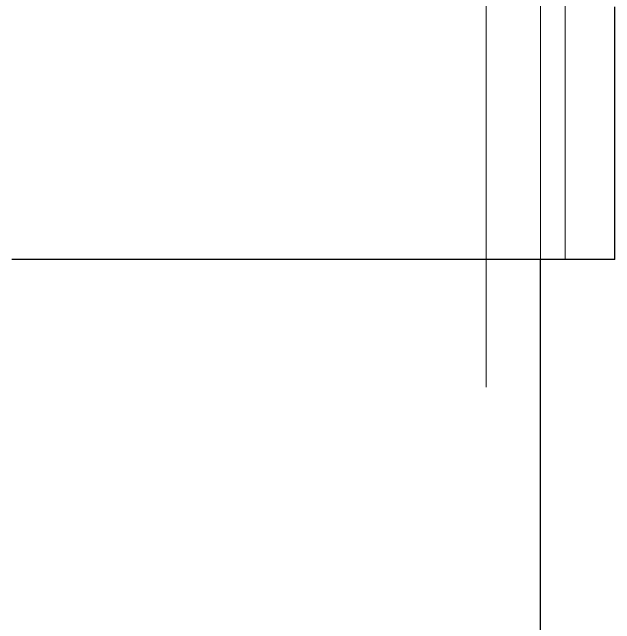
# Model space of a CAD drawing. Header units: millimetres. Extents: x 122 to 2816, y -707 to 556.
# Drawn here: x 668.119 to 668.781, y 293.406 to 294.078 of the extents above; entities that cross this region are included whole.
import ezdxf

# ---------------------------------------------------------------- set-up
doc = ezdxf.new("R2010")
doc.units = ezdxf.units.MM
doc.linetypes.add('HIDDEN', pattern=[1.905, 1.27, -0.635])

msp = doc.modelspace()

# ---------------------------------------------------------------- linework, layer by layer
at = {"color": 7, "linetype": 'HIDDEN', "lineweight": 18}
for p, q in [((668.640044, 291.76111), (668.640044, 298.942928)), ((668.699589, 293.806565), (668.699589, 295.170201)), ((668.726862, 293.806565), (668.726862, 295.170201))]:
    msp.add_line(p, q, dxfattribs=at)
at = {"color": 7, "linetype": 'Continuous', "lineweight": 25}
for p, q in [((668.781408, 293.806565), (668.781408, 294.084313)), ((668.781408, 293.806565), (668.118285, 293.806565)), ((668.699589, 292.424747), (668.699589, 293.806565))]:
    msp.add_line(p, q, dxfattribs=at)

doc.saveas('drawing.dxf')
